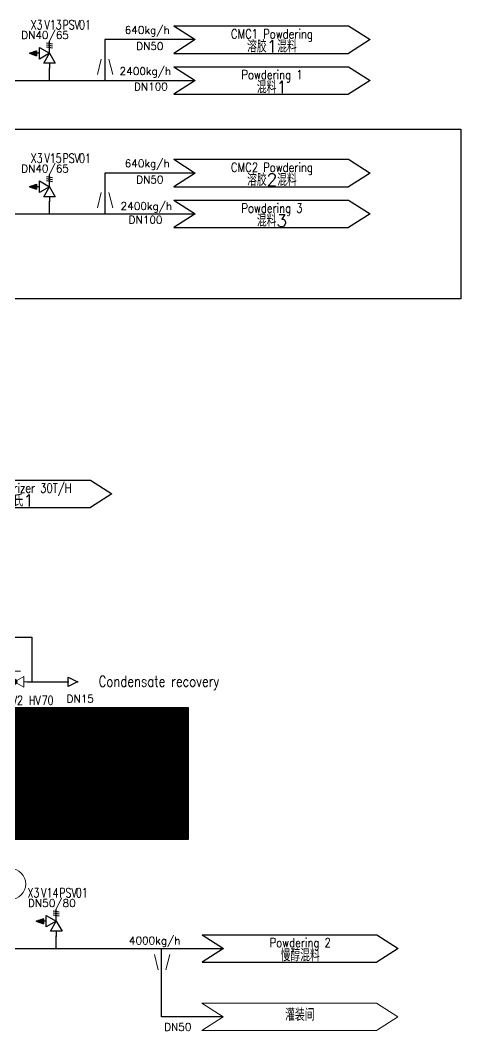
# Model space of a CAD drawing. Header units: inches. Extents: x 12135 to 13221, y 17278 to 18154.
# Drawn here: x 13072.4 to 13216.2, y 17309.8 to 17639.5 of the extents above; entities that cross this region are included whole.
import ezdxf
from ezdxf.enums import TextEntityAlignment as Align

# ---------------------------------------------------------------- set-up
doc = ezdxf.new("R2010")
doc.units = ezdxf.units.IN
doc.header["$MEASUREMENT"] = 0
for name, color, linetype in [('20 Pipe Steam Industrial', 231, 'Continuous'), ('Future', 140, 'Continuous'), ('Materiel divers', 7, 'Continuous'), ('MATERIEL-DIVERS', 7, 'Continuous'), ('PHASE I', 8, 'Continuous'), ('REPERES', 7, 'Continuous'), ('Steam pipe', 231, 'Continuous'), ('techn-data', 7, 'Continuous'), ('TEXTES', 7, 'Continuous'), ('TXT_FR', 7, 'Continuous'), ('VALVE', 5, 'Continuous')]:
    doc.layers.add(name, color=color, linetype=linetype)
for name, color, linetype, lineweight in [('31 Equipment', 7, 'Continuous', 9), ('33 Instruments Labels', 7, 'Continuous', 9), ('40 TXT Data', 7, 'Continuous', 9)]:
    doc.layers.add(name, color=color, linetype=linetype, lineweight=lineweight)
doc.layers.get('REPERES').off()
doc.styles.add('ROMANC', font='romanc')
doc.styles.add('ROMANS', font='ROMANS.SHX')
doc.styles.add('USER1', font='TXT.SHX', dxfattribs={"bigfont": 'gbcbig.shx'})

# ---------------------------------------------------------------- blocks, each defined once
blk = doc.blocks.new('APV-INS-M-L-PI')
at = {"layer": '31 Equipment', "color": 7}
blk.add_line((0, -5), (0, -10), dxfattribs=at)
blk.add_circle((0, 0), 5, dxfattribs=at)
at = {"layer": '33 Instruments Labels', "style": 'ROMANS', "width": 0.8, "flags": 8}
blk.add_attdef('PI', text='', height=3, dxfattribs=at).set_placement((0, 0), align=Align.MIDDLE)
blk = doc.blocks.new('VALV-PRV')
at = {"layer": 'MATERIEL-DIVERS'}
h = blk.add_hatch(dxfattribs=at)
h.set_pattern_fill('ANSI37', color=256, scale=0.01, style=0)
h.set_pattern_definition([(45, (0, 0), (-0.02245064, 0.02245064), []), (135, (0, 0), (-0.02245064, -0.02245064), [])])
edge = h.paths.add_edge_path()
edge.add_line((6.53, 4.87), (4.21, 4.08))
edge.add_line((4.21, 5.66), (4.21, 4.08))
edge.add_line((6.53, 4.87), (4.21, 5.66))
at = {"color": 7}
for p, q in [((-0.97, 7.8), (0.98, 8.12)), ((-0.97, 7.15), (0.98, 7.47)), ((-0.97, 6.5), (0.98, 6.82)), ((0, 4.87), (0, 8.77)), ((3.25, 6.75), (0, 4.87)), ((0.98, 8.12), (0.98, 8.12)), ((0.98, 7.47), (0.98, 7.47)), ((0.98, 6.82), (0.98, 6.82)), ((3.25, 3), (3.25, 6.75)), ((0, 4.87), (-1.88, 1.62)), ((0, 4.87), (3.25, 3)), ((1.88, 1.62), (0, 4.87)), ((3.25, 4.87), (4.21, 4.87)), ((4.21, 5.66), (4.21, 4.08)), ((6.53, 4.87), (4.21, 5.66)), ((6.53, 4.87), (4.21, 4.08)), ((-1.88, 1.62), (1.88, 1.62)), ((0, 1.62), (0, 0))]:
    blk.add_line(p, q, dxfattribs=at)
at = {"color": 7, "extrusion": (0, -1, 0)}
blk.add_point((0, 0), dxfattribs=at)
blk = doc.blocks.new('VERS2')
at = {"color": 7}
for p, q in [((-25, 4.49), (-32, 0)), ((32, 4.49), (-25, 4.49)), ((32, 4.49), (25, 0)), ((-32, 0), (-25, -4.49)), ((25, 0), (32, -4.49)), ((32, -4.49), (-25, -4.49))]:
    blk.add_line(p, q, dxfattribs=at)
at = {"layer": 'MATERIEL-DIVERS'}
blk.add_line((0, 0), (0, 0), dxfattribs=at)
at = {"color": 7, "style": 'ROMANS', "width": 0.8}
for tag, p in [('VERS', (0, 0.37)), ('DEST', (0, -3.63))]:
    blk.add_attdef(tag, text='', height=3, dxfattribs=at).set_placement(p, align=Align.CENTER)
blk = doc.blocks.new('APV-SIGN-ARW-DWG-1')
at = {"layer": '31 Equipment'}
for p, q in [((-32, 4.49), (25, 4.49)), ((-32, 4.49), (-25, 0)), ((25, 4.49), (32, 0)), ((-25, 0), (-32, -4.49)), ((32, 0), (25, -4.49)), ((-32, -4.49), (25, -4.49))]:
    blk.add_line(p, q, dxfattribs=at)
at = {"layer": '31 Equipment', "style": 'ROMANS', "width": 0.8}
for tag, p in [('TEXT1', (0, 0.37)), ('TEXT2', (0, -3.63))]:
    blk.add_attdef(tag, text='', height=3, dxfattribs=at).set_placement(p, align=Align.CENTER)
blk = doc.blocks.new('APV-VLVM-SEAT-2WAY-1')
at = {"layer": '31 Equipment'}
for p, q in [((-2, 3.5), (2, 3.5)), ((0, 1), (0, 3.5)), ((-3, 1.734), (-3, -1.734)), ((-3, -1.734), (3, 1.734)), ((3, -1.734), (-3, 1.734)), ((3, 1.734), (3, -1.734))]:
    blk.add_line(p, q, dxfattribs=at)
at = {"layer": '31 Equipment', "ltscale": 38}
for p, q in [((-3, 0), (-4, 0)), ((3, 0), (4, 0))]:
    blk.add_line(p, q, dxfattribs=at)
at = {"layer": '31 Equipment', "const_width": 1}
blk.add_lwpolyline([(-0.5, 0, 1), (0.5, 0, 1)], format="xyb", close=True, dxfattribs=at)
blk = doc.blocks.new('FLE23-A')
at = {"color": 7}
for p, q in [((0, 1.5), (-3, 0)), ((-3, 0), (0, -1.5)), ((0, -1.5), (0, 1.5))]:
    blk.add_line(p, q, dxfattribs=at)
at = {"layer": 'MATERIEL-DIVERS', "color": 7, "extrusion": (-1, 0, 0)}
blk.add_point((-3, 0), dxfattribs=at)
at = {"layer": 'MATERIEL-DIVERS', "color": 2}
for p in [(-3, 0), (0, 0)]:
    blk.add_point(p, dxfattribs=at)
at = {"layer": 'MATERIEL-DIVERS', "color": 7, "extrusion": (1, 0, 0)}
blk.add_point((0, 0), dxfattribs=at)
blk = doc.blocks.new('REPNORM')
at = {"layer": 'TEXTES', "style": 'ROMANS', "width": 0.75}
for tag, p in [('ZONE', (-9.75, -1.25)), ('SOUSZONE', (-5.25, -1.25)), ('ELEMENT', (0, -1.25)), ('NUM', (4.5, -1.25))]:
    blk.add_attdef(tag, p, '', height=3, dxfattribs=at)
blk = doc.blocks.new('APV-FCE-GEN-REDCON-1')
at = {"layer": '31 Equipment', "color": 7}
for p, q in [((-2.5, 2.5), (2.5, 1.25)), ((2.5, 1.25), (2.5, 1.25)), ((2.5, -1.25), (-2.5, -2.5))]:
    blk.add_line(p, q, dxfattribs=at)

msp = doc.modelspace()

# ---------------------------------------------------------------- hatches: boundary and pattern name
at = {"layer": 'Future', "linetype": 'ByBlock'}
h = msp.add_hatch(dxfattribs=at)
h.set_pattern_fill('ANSI31', color=4)
h.set_pattern_definition([(45, (0, 70.672), (-0.08838834765, 0.08838834765), [])])
h.paths.add_polyline_path([(12877.02, 17415.26), (13127.24, 17415.26), (13127.24, 17372.26), (12877.02, 17372.26)])

# ---------------------------------------------------------------- linework, layer by layer
at = {"layer": '20 Pipe Steam Industrial', "elevation": 0}
for points in [[(13129.56, 17633.19), (13100.02, 17633.19), (13100.02, 17619.87)], [(13129.56, 17589.66), (13100.02, 17589.66), (13100.02, 17576.34)], [(13138.66, 17314.42), (13118.58, 17314.42), (13118.58, 17336.71)]]:
    msp.add_lwpolyline(points, dxfattribs=at)
at = {"layer": 'Future', "color": 4}
msp.add_lwpolyline([(12877.02, 17415.26), (13127.24, 17415.26), (13127.24, 17372.26), (12877.02, 17372.26)], close=True, dxfattribs=at)
at = {"layer": 'PHASE I'}
msp.add_lwpolyline([(13216.18, 17548.68), (12866.52, 17548.68), (12866.52, 17604.03), (13216.18, 17604.03), (13216.18, 17548.68)], dxfattribs=at)
at = {"layer": 'Steam pipe'}
for p, q in [((13081.97, 17619.87, 0), (13081.97, 17623.87, 0)), ((13043.78, 17619.87, 0), (13129.56, 17619.87, 0)), ((13081.98, 17576.34, 0), (13081.98, 17580.34, 0)), ((13022.61, 17576.34, 0), (13129.56, 17576.34, 0)), ((13053.82, 17438.26, 0), (13076.24, 17438.26, 0)), ((13076.24, 17438.26, 0), (13076.24, 17423.71, 0)), ((13074.56, 17423.71, 0), (13088.09, 17423.71, 0)), ((13084.19, 17336.71, 0), (13084.19, 17340.71, 0)), ((13048.34, 17336.71, 0), (13138.79, 17336.71, 0))]:
    msp.add_line(p, q, dxfattribs=at)

# ---------------------------------------------------------------- block references
at = {"layer": 'Materiel divers', "color": 9, "xscale": -1}
msp.add_blockref('FLE23-A', (13088.09, 17423.71, 0), dxfattribs=at)
at = {"layer": 'MATERIEL-DIVERS'}
ref = msp.add_blockref('VERS2', (13154.56, 17633.19, 0), dxfattribs=dict(at, xscale=-1))
ref.add_attrib('VERS', 'CMC1 Powdering', dxfattribs={"layer": '0', "color": 7, "height": 3, "style": 'ROMANS', "width": 0.8}).set_placement((13154.56, 17633.56, 0), align=Align.CENTER)
ref = msp.add_blockref('APV-SIGN-ARW-DWG-1', (13154.56, 17633.19, 0), dxfattribs=at)
ref.add_attrib('TEXT1', '溶胶1混料', dxfattribs={"layer": '31 Equipment', "height": 4, "style": 'USER1'}).set_placement((13154.56, 17629.01, 0), align=Align.CENTER)
at = {"layer": 'MATERIEL-DIVERS', "xscale": -1, "rotation": 270}
for p in [(13100.14, 17624.36, 0), (13100.14, 17580.83, 0)]:
    msp.add_blockref('APV-FCE-GEN-REDCON-1', p, dxfattribs=at)
at = {"layer": 'MATERIEL-DIVERS'}
ref = msp.add_blockref('VERS2', (13154.56, 17619.87, 0), dxfattribs=dict(at, xscale=-1))
ref.add_attrib('VERS', 'Powdering 1', dxfattribs={"layer": '0', "color": 7, "height": 3, "style": 'ROMANS', "width": 0.8}).set_placement((13154.56, 17620.25, 0), align=Align.CENTER)
ref = msp.add_blockref('APV-SIGN-ARW-DWG-1', (13154.56, 17619.87, 0), dxfattribs=at)
ref.add_attrib('TEXT1', '混料1', dxfattribs={"layer": '31 Equipment', "height": 4, "style": 'USER1'}).set_placement((13154.56, 17615.7, 0), align=Align.CENTER)
ref = msp.add_blockref('VERS2', (13154.56, 17589.66, 0), dxfattribs=dict(at, xscale=-1))
ref.add_attrib('VERS', 'CMC2 Powdering', dxfattribs={"layer": '0', "color": 7, "height": 3, "style": 'ROMANS', "width": 0.8}).set_placement((13154.56, 17590.03, 0), align=Align.CENTER)
ref = msp.add_blockref('APV-SIGN-ARW-DWG-1', (13154.56, 17589.66, 0), dxfattribs=at)
ref.add_attrib('TEXT1', '溶胶2混料', dxfattribs={"layer": '31 Equipment', "height": 4, "style": 'USER1'}).set_placement((13154.56, 17585.48, 0), align=Align.CENTER)
ref = msp.add_blockref('VERS2', (13154.56, 17576.34, 0), dxfattribs=dict(at, xscale=-1))
ref.add_attrib('VERS', 'Powdering 3', dxfattribs={"layer": '0', "color": 7, "height": 3, "style": 'ROMANS', "width": 0.8}).set_placement((13154.56, 17576.72, 0), align=Align.CENTER)
ref = msp.add_blockref('APV-SIGN-ARW-DWG-1', (13154.56, 17576.34, 0), dxfattribs=at)
ref.add_attrib('TEXT1', '混料3', dxfattribs={"layer": '31 Equipment', "height": 4, "style": 'USER1'}).set_placement((13154.56, 17572.17, 0), align=Align.CENTER)
ref = msp.add_blockref('VERS2', (13070.34, 17485.02, 0), dxfattribs=dict(at, xscale=-1))
ref.add_attrib('VERS', 'Pre-pasteurizer 30T/H', dxfattribs={"layer": '0', "color": 7, "height": 3, "style": 'ROMANS', "width": 0.8}).set_placement((13070.34, 17485.39, 0), align=Align.CENTER)
ref = msp.add_blockref('APV-SIGN-ARW-DWG-1', (13070.34, 17485.02, 0), dxfattribs=at)
ref.add_attrib('TEXT1', '预巴氏1', dxfattribs={"layer": '31 Equipment', "height": 4, "style": 'USER1'}).set_placement((13070.34, 17480.84, 0), align=Align.CENTER)
ref = msp.add_blockref('VERS2', (13070.34, 17395.6, 0), dxfattribs=dict(at, xscale=-1))
ref.add_attrib('VERS', 'Pre-pasteurizer 15T/H', dxfattribs={"layer": '0', "color": 7, "height": 3, "style": 'ROMANS', "width": 0.8}).set_placement((13070.34, 17395.98, 0), align=Align.CENTER)
ref = msp.add_blockref('APV-SIGN-ARW-DWG-1', (13070.34, 17395.6, 0), dxfattribs=at)
ref.add_attrib('TEXT1', '预巴氏2', dxfattribs={"layer": '31 Equipment', "height": 4, "style": 'USER1'}).set_placement((13070.34, 17391.43, 0), align=Align.CENTER)
msp.add_blockref('APV-INS-M-L-PI', (13069.23, 17357.73, 0), dxfattribs=at).add_auto_attribs({'PI': 'PI'})
ref = msp.add_blockref('VERS2', (13163.79, 17336.71, 0), dxfattribs=dict(at, xscale=-1))
ref.add_attrib('VERS', 'Powdering 2', dxfattribs={"layer": '0', "color": 7, "height": 3, "style": 'ROMANS', "width": 0.8}).set_placement((13163.79, 17337.08, 0), align=Align.CENTER)
ref = msp.add_blockref('APV-SIGN-ARW-DWG-1', (13163.79, 17336.71, 0), dxfattribs=at)
ref.add_attrib('TEXT1', '慢醇混料', dxfattribs={"layer": '31 Equipment', "height": 4, "style": 'USER1'}).set_placement((13163.79, 17332.53, 0), align=Align.CENTER)
at = {"layer": 'MATERIEL-DIVERS', "rotation": 270}
msp.add_blockref('APV-FCE-GEN-REDCON-1', (13118.7, 17332.22, 0), dxfattribs=at)
at = {"layer": 'MATERIEL-DIVERS'}
ref = msp.add_blockref('APV-SIGN-ARW-DWG-1', (13163.66, 17314.42, 0), dxfattribs=dict(at, xscale=-1, rotation=180))
ref.add_attrib('TEXT1', '灌装间', dxfattribs={"layer": '31 Equipment', "height": 4, "style": 'USER1'}).set_placement((13163.66, 17313.08, 0), align=Align.CENTER)
at = {"layer": 'REPERES'}
ref = msp.add_blockref('REPNORM', (13085.59, 17637.77, 0.02), dxfattribs=at)
ref.add_attrib('ZONE', 'X3', (13075.84, 17636.52, 0.02), dxfattribs={"layer": 'TEXTES', "height": 3, "style": 'ROMANS', "width": 0.75})
ref.add_attrib('SOUSZONE', 'V13', (13080.34, 17636.53, 0.02), dxfattribs={"layer": 'TEXTES', "height": 3, "style": 'ROMANS', "width": 0.75})
ref.add_attrib('ELEMENT', 'PSV', (13086.23, 17636.53, 0.02), dxfattribs={"layer": 'TEXTES', "height": 3, "style": 'ROMANS', "width": 0.75})
ref.add_attrib('NUM', ' 01', (13090.09, 17636.53, 0.02), dxfattribs={"layer": 'TEXTES', "height": 3, "style": 'ROMANS', "width": 0.75})
ref = msp.add_blockref('REPNORM', (13085.6, 17594.24, 0.02), dxfattribs=at)
ref.add_attrib('ZONE', 'X3', (13075.85, 17592.99, 0.02), dxfattribs={"layer": 'TEXTES', "height": 3, "style": 'ROMANS', "width": 0.75})
ref.add_attrib('SOUSZONE', 'V15', (13080.35, 17593, 0.02), dxfattribs={"layer": 'TEXTES', "height": 3, "style": 'ROMANS', "width": 0.75})
ref.add_attrib('ELEMENT', 'PSV', (13086.24, 17593, 0.02), dxfattribs={"layer": 'TEXTES', "height": 3, "style": 'ROMANS', "width": 0.75})
ref.add_attrib('NUM', ' 01', (13090.1, 17593, 0.02), dxfattribs={"layer": 'TEXTES', "height": 3, "style": 'ROMANS', "width": 0.75})
ref = msp.add_blockref('REPNORM', (13074.93, 17417.4, 0.03), dxfattribs=at)
ref.add_attrib('ZONE', 'X3', (13065.18, 17416.15, 0.03), dxfattribs={"layer": 'TEXTES', "height": 3, "style": 'ROMANS', "width": 0.75})
ref.add_attrib('SOUSZONE', 'V2', (13069.68, 17416.15, 0.03), dxfattribs={"layer": 'TEXTES', "height": 3, "style": 'ROMANS', "width": 0.75})
ref.add_attrib('ELEMENT', 'HV', (13075.25, 17416.15, 0.03), dxfattribs={"layer": 'TEXTES', "height": 3, "style": 'ROMANS', "width": 0.75})
ref.add_attrib('NUM', '70', (13079.43, 17416.15, 0.03), dxfattribs={"layer": 'TEXTES', "height": 3, "style": 'ROMANS', "width": 0.75})
ref = msp.add_blockref('REPNORM', (13084.55, 17354.6, 0.02), dxfattribs=at)
ref.add_attrib('ZONE', 'X3', (13074.8, 17353.35, 0.02), dxfattribs={"layer": 'TEXTES', "height": 3, "style": 'ROMANS', "width": 0.75})
ref.add_attrib('SOUSZONE', 'V14', (13079.3, 17353.36, 0.02), dxfattribs={"layer": 'TEXTES', "height": 3, "style": 'ROMANS', "width": 0.75})
ref.add_attrib('ELEMENT', 'PSV', (13085.18, 17353.36, 0.02), dxfattribs={"layer": 'TEXTES', "height": 3, "style": 'ROMANS', "width": 0.75})
ref.add_attrib('NUM', ' 01', (13089.05, 17353.36, 0.02), dxfattribs={"layer": 'TEXTES', "height": 3, "style": 'ROMANS', "width": 0.75})
at = {"layer": 'Steam pipe'}
msp.add_blockref('APV-VLVM-SEAT-2WAY-1', (13070.56, 17423.71, 0), dxfattribs=at)
at = {"layer": 'VALVE', "color": 9, "xscale": -1}
for p in [(13081.97, 17623.87, 0), (13081.98, 17580.34, 0), (13084.19, 17340.71, 0)]:
    msp.add_blockref('VALV-PRV', p, dxfattribs=at)

# ---------------------------------------------------------------- texts
at = {"layer": '40 TXT Data', "char_height": 2.5, "style": 'ROMANS'}
for s, insert, width, attachment_point in [('640kg/h', (13121.21, 17637.58, 0.01), 14.0814, 3), ('DN40/65', (13072.78, 17635.91, 0.01), 14.4856, 1), ('2400kg/h', (13121.7, 17624.16, 0.01), 14.0814, 3), ('DN40/65', (13072.78, 17592.38, 0.01), 14.4856, 1), ('640kg/h', (13121.21, 17594.05, 0.01), 14.0814, 3), ('2400kg/h', (13122.02, 17580.15, 0.01), 14.0814, 3), ('DN50/80', (13074.99, 17352.75, 0.01), 14.4856, 1), ('4000kg/h', (13124.72, 17340.52, 0.01), 14.0814, 3)]:
    msp.add_mtext(s, dxfattribs=dict(at, insert=insert, width=width, attachment_point=attachment_point))
at = {"layer": 'techn-data', "char_height": 2.5, "width": 14.0814, "style": 'ROMANS'}
for s, insert, attachment_point in [('DN50', (13110.29, 17632.32, 0), 1), ('DN100', (13109.57, 17619.11, 0), 1), ('DN50', (13110.29, 17588.79, 0), 1), ('DN100', (13107.82, 17575.67, 0), 1), ('DN15', (13087.57, 17419.4, 0.04), 1), ('DN50', (13119.39, 17309.85, 0), 7)]:
    msp.add_mtext(s, dxfattribs=dict(at, insert=insert, attachment_point=attachment_point))
at = {"layer": 'TXT_FR', "style": 'ROMANC', "width": 0.8}
msp.add_text('Condensate recovery', height=3.5, dxfattribs=at).set_placement((13117.71, 17423.27, 0), align=Align.MIDDLE)

doc.saveas('drawing.dxf')
